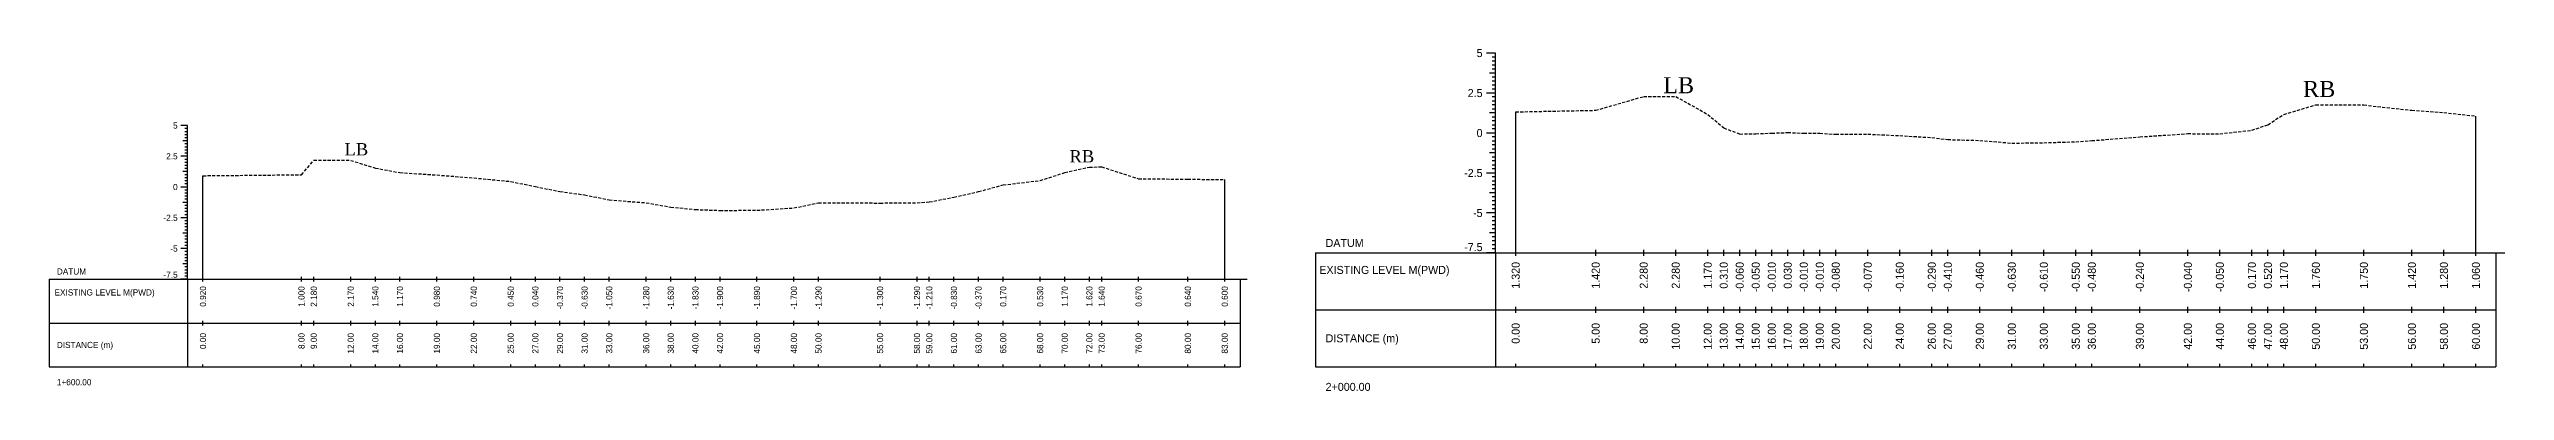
# Model space of a CAD drawing. Header units: inches. Extents: x 2527 to 3799, y -2520 to -1051.
# Drawn here: x 3584.5 to 3784, y -1117.6 to -1089.8 of the extents above; entities that cross this region are included whole.
import ezdxf
from ezdxf.enums import TextEntityAlignment as Align

# ---------------------------------------------------------------- set-up
doc = ezdxf.new("R2010")
doc.units = ezdxf.units.IN
doc.header["$MEASUREMENT"] = 0
doc.linetypes.add('HIDDEN', pattern=[0.375, 0.25, -0.125])
doc.layers.add('CS_Drawing', color=7, linetype='Continuous')
doc.layers.add('GL', color=3, linetype='HIDDEN')
doc.styles.add('romans', font='romans.shx')

msp = doc.modelspace()

# ---------------------------------------------------------------- linework, layer by layer
at = {"layer": 'CS_Drawing'}
for p, q in [((3701.99, -1090.1), (3701.26, -1090.1)), ((3701.99, -1090.1), (3701.48, -1090.1)), ((3701.99, -1090.1), (3701.7, -1090.1)), ((3701.99, -1090.42), (3701.7, -1090.42)), ((3701.99, -1090.75), (3701.7, -1090.75)), ((3701.99, -1091.07), (3701.7, -1091.07)), ((3701.99, -1106.35), (3701.99, -1090.1)), ((3701.99, -1091.72), (3701.48, -1091.72)), ((3701.99, -1091.4), (3701.7, -1091.4)), ((3701.99, -1091.72), (3701.7, -1091.72)), ((3701.99, -1092.05), (3701.7, -1092.05)), ((3701.99, -1092.37), (3701.7, -1092.37)), ((3701.99, -1092.7), (3701.7, -1092.7)), ((3701.99, -1093.02), (3701.7, -1093.02)), ((3701.99, -1093.35), (3701.26, -1093.35)), ((3701.99, -1093.35), (3701.48, -1093.35)), ((3701.99, -1094.97), (3701.48, -1094.97)), ((3701.99, -1093.35), (3701.7, -1093.35)), ((3701.99, -1093.67), (3701.7, -1093.67)), ((3701.99, -1094), (3701.7, -1094)), ((3701.99, -1094.32), (3701.7, -1094.32)), ((3701.99, -1094.65), (3701.7, -1094.65)), ((3701.99, -1094.97), (3701.7, -1094.97)), ((3703.62, -1106.35), (3703.62, -1094.88)), ((3595.74, -1095.99), (3595.18, -1095.99)), ((3595.74, -1095.99), (3595.35, -1095.99)), ((3595.74, -1095.99), (3595.52, -1095.99)), ((3595.74, -1096.24), (3595.52, -1096.24)), ((3595.74, -1096.49), (3595.52, -1096.49)), ((3595.74, -1096.74), (3595.52, -1096.74)), ((3595.74, -1096.99), (3595.52, -1096.99)), ((3595.74, -1108.49), (3595.74, -1095.99)), ((3701.99, -1096.6), (3701.26, -1096.6)), ((3701.99, -1096.6), (3701.48, -1096.6)), ((3701.99, -1095.3), (3701.7, -1095.3)), ((3701.99, -1095.62), (3701.7, -1095.62)), ((3701.99, -1095.95), (3701.7, -1095.95)), ((3701.99, -1096.27), (3701.7, -1096.27)), ((3701.99, -1096.6), (3701.7, -1096.6)), ((3701.99, -1096.92), (3701.7, -1096.92)), ((3781.62, -1106.35), (3781.62, -1095.22)), ((3595.74, -1098.49), (3595.18, -1098.49)), ((3595.74, -1097.24), (3595.35, -1097.24)), ((3595.74, -1098.49), (3595.35, -1098.49)), ((3595.74, -1097.24), (3595.52, -1097.24)), ((3595.74, -1097.49), (3595.52, -1097.49)), ((3595.74, -1097.74), (3595.52, -1097.74)), ((3595.74, -1097.99), (3595.52, -1097.99)), ((3595.74, -1098.24), (3595.52, -1098.24)), ((3595.74, -1098.49), (3595.52, -1098.49)), ((3595.74, -1098.74), (3595.52, -1098.74)), ((3595.74, -1098.99), (3595.52, -1098.99)), ((3701.99, -1098.22), (3701.48, -1098.22)), ((3701.99, -1097.25), (3701.7, -1097.25)), ((3701.99, -1097.57), (3701.7, -1097.57)), ((3701.99, -1097.9), (3701.7, -1097.9)), ((3701.99, -1098.22), (3701.7, -1098.22)), ((3701.99, -1098.55), (3701.7, -1098.55)), ((3701.99, -1098.87), (3701.7, -1098.87)), ((3595.74, -1100.99), (3595.18, -1100.99)), ((3595.74, -1099.74), (3595.35, -1099.74)), ((3595.74, -1100.99), (3595.35, -1100.99)), ((3595.74, -1099.24), (3595.52, -1099.24)), ((3595.74, -1099.49), (3595.52, -1099.49)), ((3595.74, -1099.74), (3595.52, -1099.74)), ((3595.74, -1099.99), (3595.52, -1099.99)), ((3595.74, -1100.24), (3595.52, -1100.24)), ((3595.74, -1100.49), (3595.52, -1100.49)), ((3595.74, -1100.74), (3595.52, -1100.74)), ((3595.74, -1100.99), (3595.52, -1100.99)), ((3596.99, -1108.49), (3596.99, -1100.07)), ((3679.99, -1108.49), (3679.99, -1100.39)), ((3701.99, -1099.85), (3701.26, -1099.85)), ((3701.99, -1099.85), (3701.48, -1099.85)), ((3701.99, -1099.2), (3701.7, -1099.2)), ((3701.99, -1099.52), (3701.7, -1099.52)), ((3701.99, -1099.85), (3701.7, -1099.85)), ((3701.99, -1100.17), (3701.7, -1100.17)), ((3701.99, -1100.5), (3701.7, -1100.5)), ((3701.99, -1100.82), (3701.7, -1100.82)), ((3595.74, -1102.24), (3595.35, -1102.24)), ((3595.74, -1101.24), (3595.52, -1101.24)), ((3595.74, -1101.49), (3595.52, -1101.49)), ((3595.74, -1101.74), (3595.52, -1101.74)), ((3595.74, -1101.99), (3595.52, -1101.99)), ((3595.74, -1102.24), (3595.52, -1102.24)), ((3595.74, -1102.49), (3595.52, -1102.49)), ((3595.74, -1102.74), (3595.52, -1102.74)), ((3595.74, -1102.99), (3595.52, -1102.99)), ((3701.99, -1103.1), (3701.26, -1103.1)), ((3701.99, -1101.47), (3701.48, -1101.47)), ((3701.99, -1103.1), (3701.48, -1103.1)), ((3701.99, -1101.15), (3701.7, -1101.15)), ((3701.99, -1101.47), (3701.7, -1101.47)), ((3701.99, -1101.8), (3701.7, -1101.8)), ((3701.99, -1102.12), (3701.7, -1102.12)), ((3701.99, -1102.45), (3701.7, -1102.45)), ((3701.99, -1102.77), (3701.7, -1102.77)), ((3701.99, -1103.1), (3701.7, -1103.1)), ((3595.74, -1103.49), (3595.18, -1103.49)), ((3595.74, -1103.49), (3595.35, -1103.49)), ((3595.74, -1104.74), (3595.35, -1104.74)), ((3595.74, -1103.24), (3595.52, -1103.24)), ((3595.74, -1103.49), (3595.52, -1103.49)), ((3595.74, -1103.74), (3595.52, -1103.74)), ((3595.74, -1103.99), (3595.52, -1103.99)), ((3595.74, -1104.24), (3595.52, -1104.24)), ((3595.74, -1104.49), (3595.52, -1104.49)), ((3595.74, -1104.74), (3595.52, -1104.74)), ((3595.74, -1104.99), (3595.52, -1104.99)), ((3701.99, -1104.72), (3701.48, -1104.72)), ((3701.99, -1103.42), (3701.7, -1103.42)), ((3701.99, -1103.75), (3701.7, -1103.75)), ((3701.99, -1104.07), (3701.7, -1104.07)), ((3701.99, -1104.4), (3701.7, -1104.4)), ((3701.99, -1104.72), (3701.7, -1104.72)), ((3701.99, -1105.05), (3701.7, -1105.05)), ((3595.74, -1105.99), (3595.18, -1105.99)), ((3595.74, -1105.99), (3595.35, -1105.99)), ((3595.74, -1105.24), (3595.52, -1105.24)), ((3595.74, -1105.49), (3595.52, -1105.49)), ((3595.74, -1105.74), (3595.52, -1105.74)), ((3595.74, -1105.99), (3595.52, -1105.99)), ((3595.74, -1106.24), (3595.52, -1106.24)), ((3595.74, -1106.49), (3595.52, -1106.49)), ((3595.74, -1106.74), (3595.52, -1106.74)), ((3595.74, -1106.99), (3595.52, -1106.99)), ((3687.37, -1106.35), (3701.99, -1106.35)), ((3687.37, -1106.35), (3687.37, -1115.61)), ((3701.99, -1106.35), (3701.26, -1106.35)), ((3701.99, -1106.35), (3701.48, -1106.35)), ((3701.99, -1105.37), (3701.7, -1105.37)), ((3701.99, -1105.7), (3701.7, -1105.7)), ((3701.99, -1106.02), (3701.7, -1106.02)), ((3701.99, -1106.35), (3701.7, -1106.35)), ((3701.99, -1106.35), (3783.24, -1106.35)), ((3701.99, -1106.35), (3701.99, -1115.61)), ((3703.62, -1106.59), (3703.62, -1106.1)), ((3710.12, -1106.59), (3710.12, -1106.1)), ((3714.02, -1106.59), (3714.02, -1106.1)), ((3716.62, -1106.59), (3716.62, -1106.1)), ((3719.22, -1106.59), (3719.22, -1106.1)), ((3720.52, -1106.59), (3720.52, -1106.1)), ((3721.82, -1106.59), (3721.82, -1106.1)), ((3723.12, -1106.59), (3723.12, -1106.1)), ((3724.42, -1106.59), (3724.42, -1106.1)), ((3725.72, -1106.59), (3725.72, -1106.1)), ((3727.02, -1106.59), (3727.02, -1106.1)), ((3728.32, -1106.59), (3728.32, -1106.1)), ((3729.62, -1106.59), (3729.62, -1106.1)), ((3732.22, -1106.59), (3732.22, -1106.1)), ((3734.82, -1106.59), (3734.82, -1106.1)), ((3737.42, -1106.59), (3737.42, -1106.1)), ((3738.72, -1106.59), (3738.72, -1106.1)), ((3741.32, -1106.59), (3741.32, -1106.1)), ((3743.92, -1106.59), (3743.92, -1106.1)), ((3746.52, -1106.59), (3746.52, -1106.1)), ((3749.12, -1106.59), (3749.12, -1106.1)), ((3750.42, -1106.59), (3750.42, -1106.1)), ((3754.32, -1106.59), (3754.32, -1106.1)), ((3758.22, -1106.59), (3758.22, -1106.1)), ((3760.82, -1106.59), (3760.82, -1106.1)), ((3763.42, -1106.59), (3763.42, -1106.1)), ((3764.72, -1106.59), (3764.72, -1106.1)), ((3766.02, -1106.59), (3766.02, -1106.1)), ((3768.62, -1106.59), (3768.62, -1106.1)), ((3772.52, -1106.59), (3772.52, -1106.1)), ((3776.42, -1106.59), (3776.42, -1106.1)), ((3779.02, -1106.59), (3779.02, -1106.1)), ((3781.62, -1106.59), (3781.62, -1106.1)), ((3783.24, -1106.35), (3783.97, -1106.35)), ((3783.24, -1106.35), (3783.75, -1106.35)), ((3783.24, -1106.35), (3783.53, -1106.35)), ((3783.24, -1106.35), (3783.24, -1115.61)), ((3584.49, -1108.49), (3595.74, -1108.49)), ((3584.49, -1108.49), (3584.49, -1115.61)), ((3595.74, -1108.49), (3595.18, -1108.49)), ((3595.74, -1107.24), (3595.35, -1107.24)), ((3595.74, -1108.49), (3595.35, -1108.49)), ((3595.74, -1107.24), (3595.52, -1107.24)), ((3595.74, -1107.49), (3595.52, -1107.49)), ((3595.74, -1107.74), (3595.52, -1107.74)), ((3595.74, -1107.99), (3595.52, -1107.99)), ((3595.74, -1108.24), (3595.52, -1108.24)), ((3595.74, -1108.49), (3595.52, -1108.49)), ((3595.74, -1108.49), (3681.24, -1108.49)), ((3595.74, -1108.49), (3595.74, -1115.61)), ((3596.99, -1108.67), (3596.99, -1108.3)), ((3604.99, -1108.67), (3604.99, -1108.3)), ((3605.99, -1108.67), (3605.99, -1108.3)), ((3608.99, -1108.67), (3608.99, -1108.3)), ((3610.99, -1108.67), (3610.99, -1108.3)), ((3612.99, -1108.67), (3612.99, -1108.3)), ((3615.99, -1108.67), (3615.99, -1108.3)), ((3618.99, -1108.67), (3618.99, -1108.3)), ((3621.99, -1108.67), (3621.99, -1108.3)), ((3623.99, -1108.67), (3623.99, -1108.3)), ((3625.99, -1108.67), (3625.99, -1108.3)), ((3627.99, -1108.67), (3627.99, -1108.3)), ((3629.99, -1108.67), (3629.99, -1108.3)), ((3632.99, -1108.67), (3632.99, -1108.3)), ((3634.99, -1108.67), (3634.99, -1108.3)), ((3636.99, -1108.67), (3636.99, -1108.3)), ((3638.99, -1108.67), (3638.99, -1108.3)), ((3641.99, -1108.67), (3641.99, -1108.3)), ((3644.99, -1108.67), (3644.99, -1108.3)), ((3646.99, -1108.67), (3646.99, -1108.3)), ((3651.99, -1108.67), (3651.99, -1108.3)), ((3654.99, -1108.67), (3654.99, -1108.3)), ((3655.99, -1108.67), (3655.99, -1108.3)), ((3657.99, -1108.67), (3657.99, -1108.3)), ((3659.99, -1108.67), (3659.99, -1108.3)), ((3661.99, -1108.67), (3661.99, -1108.3)), ((3664.99, -1108.67), (3664.99, -1108.3)), ((3666.99, -1108.67), (3666.99, -1108.3)), ((3668.99, -1108.67), (3668.99, -1108.3)), ((3669.99, -1108.67), (3669.99, -1108.3)), ((3672.99, -1108.67), (3672.99, -1108.3)), ((3676.99, -1108.67), (3676.99, -1108.3)), ((3679.99, -1108.67), (3679.99, -1108.3)), ((3681.24, -1108.49), (3681.8, -1108.49)), ((3681.24, -1108.49), (3681.63, -1108.49)), ((3681.24, -1108.49), (3681.47, -1108.49)), ((3681.24, -1108.49), (3681.24, -1115.61)), ((3687.37, -1110.98), (3701.99, -1110.98)), ((3701.99, -1110.98), (3783.24, -1110.98)), ((3701.99, -1110.98), (3783.24, -1110.98)), ((3703.62, -1111.22), (3703.62, -1110.74)), ((3710.12, -1111.22), (3710.12, -1110.74)), ((3714.02, -1111.22), (3714.02, -1110.74)), ((3716.62, -1111.22), (3716.62, -1110.74)), ((3719.22, -1111.22), (3719.22, -1110.74)), ((3720.52, -1111.22), (3720.52, -1110.74)), ((3721.82, -1111.22), (3721.82, -1110.74)), ((3723.12, -1111.22), (3723.12, -1110.74)), ((3724.42, -1111.22), (3724.42, -1110.74)), ((3725.72, -1111.22), (3725.72, -1110.74)), ((3727.02, -1111.22), (3727.02, -1110.74)), ((3728.32, -1111.22), (3728.32, -1110.74)), ((3729.62, -1111.22), (3729.62, -1110.74)), ((3732.22, -1111.22), (3732.22, -1110.74)), ((3734.82, -1111.22), (3734.82, -1110.74)), ((3737.42, -1111.22), (3737.42, -1110.74)), ((3738.72, -1111.22), (3738.72, -1110.74)), ((3741.32, -1111.22), (3741.32, -1110.74)), ((3743.92, -1111.22), (3743.92, -1110.74)), ((3746.52, -1111.22), (3746.52, -1110.74)), ((3749.12, -1111.22), (3749.12, -1110.74)), ((3750.42, -1111.22), (3750.42, -1110.74)), ((3754.32, -1111.22), (3754.32, -1110.74)), ((3758.22, -1111.22), (3758.22, -1110.74)), ((3760.82, -1111.22), (3760.82, -1110.74)), ((3763.42, -1111.22), (3763.42, -1110.74)), ((3764.72, -1111.22), (3764.72, -1110.74)), ((3766.02, -1111.22), (3766.02, -1110.74)), ((3768.62, -1111.22), (3768.62, -1110.74)), ((3772.52, -1111.22), (3772.52, -1110.74)), ((3776.42, -1111.22), (3776.42, -1110.74)), ((3779.02, -1111.22), (3779.02, -1110.74)), ((3781.62, -1111.22), (3781.62, -1110.74)), ((3584.49, -1112.05), (3595.74, -1112.05)), ((3595.74, -1112.05), (3681.24, -1112.05)), ((3595.74, -1112.05), (3681.24, -1112.05)), ((3596.99, -1112.24), (3596.99, -1111.86)), ((3604.99, -1112.24), (3604.99, -1111.86)), ((3605.99, -1112.24), (3605.99, -1111.86)), ((3608.99, -1112.24), (3608.99, -1111.86)), ((3610.99, -1112.24), (3610.99, -1111.86)), ((3612.99, -1112.24), (3612.99, -1111.86)), ((3615.99, -1112.24), (3615.99, -1111.86)), ((3618.99, -1112.24), (3618.99, -1111.86)), ((3621.99, -1112.24), (3621.99, -1111.86)), ((3623.99, -1112.24), (3623.99, -1111.86)), ((3625.99, -1112.24), (3625.99, -1111.86)), ((3627.99, -1112.24), (3627.99, -1111.86)), ((3629.99, -1112.24), (3629.99, -1111.86)), ((3632.99, -1112.24), (3632.99, -1111.86)), ((3634.99, -1112.24), (3634.99, -1111.86)), ((3636.99, -1112.24), (3636.99, -1111.86)), ((3638.99, -1112.24), (3638.99, -1111.86)), ((3641.99, -1112.24), (3641.99, -1111.86)), ((3644.99, -1112.24), (3644.99, -1111.86)), ((3646.99, -1112.24), (3646.99, -1111.86)), ((3651.99, -1112.24), (3651.99, -1111.86)), ((3654.99, -1112.24), (3654.99, -1111.86)), ((3655.99, -1112.24), (3655.99, -1111.86)), ((3657.99, -1112.24), (3657.99, -1111.86)), ((3659.99, -1112.24), (3659.99, -1111.86)), ((3661.99, -1112.24), (3661.99, -1111.86)), ((3664.99, -1112.24), (3664.99, -1111.86)), ((3666.99, -1112.24), (3666.99, -1111.86)), ((3668.99, -1112.24), (3668.99, -1111.86)), ((3669.99, -1112.24), (3669.99, -1111.86)), ((3672.99, -1112.24), (3672.99, -1111.86)), ((3676.99, -1112.24), (3676.99, -1111.86)), ((3679.99, -1112.24), (3679.99, -1111.86)), ((3584.49, -1115.61), (3595.74, -1115.61)), ((3595.74, -1115.61), (3681.24, -1115.61)), ((3596.99, -1115.61), (3596.99, -1115.42)), ((3604.99, -1115.61), (3604.99, -1115.42)), ((3605.99, -1115.61), (3605.99, -1115.42)), ((3608.99, -1115.61), (3608.99, -1115.42)), ((3610.99, -1115.61), (3610.99, -1115.42)), ((3612.99, -1115.61), (3612.99, -1115.42)), ((3615.99, -1115.61), (3615.99, -1115.42)), ((3618.99, -1115.61), (3618.99, -1115.42)), ((3621.99, -1115.61), (3621.99, -1115.42)), ((3623.99, -1115.61), (3623.99, -1115.42)), ((3625.99, -1115.61), (3625.99, -1115.42)), ((3627.99, -1115.61), (3627.99, -1115.42)), ((3629.99, -1115.61), (3629.99, -1115.42)), ((3632.99, -1115.61), (3632.99, -1115.42)), ((3634.99, -1115.61), (3634.99, -1115.42)), ((3636.99, -1115.61), (3636.99, -1115.42)), ((3638.99, -1115.61), (3638.99, -1115.42)), ((3641.99, -1115.61), (3641.99, -1115.42)), ((3644.99, -1115.61), (3644.99, -1115.42)), ((3646.99, -1115.61), (3646.99, -1115.42)), ((3651.99, -1115.61), (3651.99, -1115.42)), ((3654.99, -1115.61), (3654.99, -1115.42)), ((3655.99, -1115.61), (3655.99, -1115.42)), ((3657.99, -1115.61), (3657.99, -1115.42)), ((3659.99, -1115.61), (3659.99, -1115.42)), ((3661.99, -1115.61), (3661.99, -1115.42)), ((3664.99, -1115.61), (3664.99, -1115.42)), ((3666.99, -1115.61), (3666.99, -1115.42)), ((3668.99, -1115.61), (3668.99, -1115.42)), ((3669.99, -1115.61), (3669.99, -1115.42)), ((3672.99, -1115.61), (3672.99, -1115.42)), ((3676.99, -1115.61), (3676.99, -1115.42)), ((3679.99, -1115.61), (3679.99, -1115.42)), ((3687.37, -1115.61), (3701.99, -1115.61)), ((3701.99, -1115.61), (3783.24, -1115.61)), ((3703.62, -1115.61), (3703.62, -1115.37)), ((3710.12, -1115.61), (3710.12, -1115.37)), ((3714.02, -1115.61), (3714.02, -1115.37)), ((3716.62, -1115.61), (3716.62, -1115.37)), ((3719.22, -1115.61), (3719.22, -1115.37)), ((3720.52, -1115.61), (3720.52, -1115.37)), ((3721.82, -1115.61), (3721.82, -1115.37)), ((3723.12, -1115.61), (3723.12, -1115.37)), ((3724.42, -1115.61), (3724.42, -1115.37)), ((3725.72, -1115.61), (3725.72, -1115.37)), ((3727.02, -1115.61), (3727.02, -1115.37)), ((3728.32, -1115.61), (3728.32, -1115.37)), ((3729.62, -1115.61), (3729.62, -1115.37)), ((3732.22, -1115.61), (3732.22, -1115.37)), ((3734.82, -1115.61), (3734.82, -1115.37)), ((3737.42, -1115.61), (3737.42, -1115.37)), ((3738.72, -1115.61), (3738.72, -1115.37)), ((3741.32, -1115.61), (3741.32, -1115.37)), ((3743.92, -1115.61), (3743.92, -1115.37)), ((3746.52, -1115.61), (3746.52, -1115.37)), ((3749.12, -1115.61), (3749.12, -1115.37)), ((3750.42, -1115.61), (3750.42, -1115.37)), ((3754.32, -1115.61), (3754.32, -1115.37)), ((3758.22, -1115.61), (3758.22, -1115.37)), ((3760.82, -1115.61), (3760.82, -1115.37)), ((3763.42, -1115.61), (3763.42, -1115.37)), ((3764.72, -1115.61), (3764.72, -1115.37)), ((3766.02, -1115.61), (3766.02, -1115.37)), ((3768.62, -1115.61), (3768.62, -1115.37)), ((3772.52, -1115.61), (3772.52, -1115.37)), ((3776.42, -1115.61), (3776.42, -1115.37)), ((3779.02, -1115.61), (3779.02, -1115.37)), ((3781.62, -1115.61), (3781.62, -1115.37))]:
    msp.add_line(p, q, dxfattribs=at)
at = {"layer": 'GL'}
for points in [[(3703.62, -1094.88), (3710.12, -1094.75), (3714.02, -1093.63), (3716.62, -1093.63), (3719.22, -1095.08), (3720.52, -1096.19), (3721.82, -1096.68), (3723.12, -1096.66), (3724.42, -1096.61), (3725.72, -1096.56), (3727.02, -1096.61), (3728.32, -1096.61), (3729.62, -1096.7), (3732.22, -1096.69), (3734.82, -1096.81), (3737.42, -1096.97), (3738.72, -1097.13), (3741.32, -1097.2), (3743.92, -1097.42), (3746.52, -1097.39), (3749.12, -1097.31), (3750.42, -1097.22), (3754.32, -1096.91), (3758.22, -1096.65), (3760.82, -1096.66), (3763.42, -1096.38), (3764.72, -1095.92), (3766.02, -1095.08), (3768.62, -1094.31), (3772.52, -1094.32), (3776.42, -1094.75), (3779.02, -1094.93), (3781.62, -1095.22)], [(3596.99, -1100.07), (3604.99, -1099.99), (3605.99, -1098.81), (3608.99, -1098.82), (3610.99, -1099.45), (3612.99, -1099.82), (3615.99, -1100.01), (3618.99, -1100.25), (3621.99, -1100.54), (3623.99, -1100.95), (3625.99, -1101.36), (3627.99, -1101.62), (3629.99, -1102.04), (3632.99, -1102.27), (3634.99, -1102.62), (3636.99, -1102.82), (3638.99, -1102.89), (3641.99, -1102.88), (3644.99, -1102.69), (3646.99, -1102.28), (3651.99, -1102.29), (3654.99, -1102.28), (3655.99, -1102.2), (3657.99, -1101.82), (3659.99, -1101.36), (3661.99, -1100.82), (3664.99, -1100.46), (3666.99, -1099.82), (3668.99, -1099.37), (3669.99, -1099.35), (3672.99, -1100.32), (3676.99, -1100.35), (3679.99, -1100.39)]]:
    msp.add_lwpolyline(points, dxfattribs=at)

# ---------------------------------------------------------------- texts
at = {"attachment_point": 1, "style": 'romans'}
for s, insert, char_height, width in [('{\\fTimes New Roman|b0|i0|c0|p18;LB}', (3715.6, -1092.06), 1.3, 114.1038), ('{\\fTimes New Roman|b0|i0|c0|p18;RB}', (3767.58, -1092.37), 1.3, 114.1038), ('{\\fTimes New Roman|b0|i0|c0|p18;LB}', (3608.48, -1097.42), 1, 87.7722), ('{\\fTimes New Roman|b0|i0|c0|p18;RB}', (3667.37, -1097.99), 1, 87.7722)]:
    msp.add_mtext(s, dxfattribs=dict(at, insert=insert, char_height=char_height, width=width))
at = {"layer": 'CS_Drawing'}
for s, height, p in [('5', 0.65, (3700.93, -1090.1)), ('2.5', 0.65, (3700.93, -1093.35)), ('5', 0.5, (3594.93, -1095.99)), ('0', 0.65, (3700.93, -1096.6)), ('2.5', 0.5, (3594.93, -1098.49)), ('0', 0.5, (3594.93, -1100.99)), ('-2.5', 0.65, (3700.93, -1099.85)), ('-5', 0.65, (3700.93, -1103.1)), ('-2.5', 0.5, (3594.93, -1103.49)), ('-5', 0.5, (3594.93, -1105.99))]:
    msp.add_text(s, height=height, dxfattribs=at).set_placement(p, align=Align.MIDDLE_RIGHT)
for s, height, p in [('DATUM', 0.65, (3688.18, -1105.54)), ('DATUM', 0.5, (3585.12, -1107.86)), ('EXISTING LEVEL M(PWD)', 0.65, (3687.67, -1107.73)), ('EXISTING LEVEL M(PWD)', 0.5, (3584.93, -1109.56)), ('DISTANCE (m)', 0.65, (3688.18, -1113.29)), ('DISTANCE (m)', 0.5, (3585.12, -1113.83)), ('1+600.00', 0.5, (3585.12, -1116.86)), ('2+000.00', 0.65, (3688.18, -1117.24))]:
    msp.add_text(s, height=height, dxfattribs=at).set_placement(p, align=Align.MIDDLE_LEFT)
for height, p in [(0.65, (3700.93, -1106.2)), (0.5, (3594.93, -1108.37))]:
    msp.add_text('-7.5', height=height, dxfattribs=at).set_placement(p, align=Align.RIGHT)
for s, height, p in [('1.320', 0.65, (3703.62, -1107.08)), ('1.420', 0.65, (3710.12, -1107.08)), ('2.280', 0.65, (3714.02, -1107.08)), ('2.280', 0.65, (3716.62, -1107.08)), ('1.170', 0.65, (3719.22, -1107.08)), ('0.310', 0.65, (3720.52, -1107.08)), ('-0.060', 0.65, (3721.82, -1107.08)), ('-0.050', 0.65, (3723.12, -1107.08)), ('-0.010', 0.65, (3724.42, -1107.08)), ('0.030', 0.65, (3725.72, -1107.08)), ('-0.010', 0.65, (3727.02, -1107.08)), ('-0.010', 0.65, (3728.32, -1107.08)), ('-0.080', 0.65, (3729.62, -1107.08)), ('-0.070', 0.65, (3732.22, -1107.08)), ('-0.160', 0.65, (3734.82, -1107.08)), ('-0.290', 0.65, (3737.42, -1107.08)), ('-0.410', 0.65, (3738.72, -1107.08)), ('-0.460', 0.65, (3741.32, -1107.08)), ('-0.630', 0.65, (3743.92, -1107.08)), ('-0.610', 0.65, (3746.52, -1107.08)), ('-0.550', 0.65, (3749.12, -1107.08)), ('-0.480', 0.65, (3750.42, -1107.08)), ('-0.240', 0.65, (3754.32, -1107.08)), ('-0.040', 0.65, (3758.22, -1107.08)), ('-0.050', 0.65, (3760.82, -1107.08)), ('0.170', 0.65, (3763.42, -1107.08)), ('0.520', 0.65, (3764.72, -1107.08)), ('1.170', 0.65, (3766.02, -1107.08)), ('1.760', 0.65, (3768.62, -1107.08)), ('1.750', 0.65, (3772.52, -1107.08)), ('1.420', 0.65, (3776.42, -1107.08)), ('1.280', 0.65, (3779.02, -1107.08)), ('1.060', 0.65, (3781.62, -1107.08)), ('0.920', 0.5, (3596.99, -1109.05)), ('1.000', 0.5, (3604.99, -1109.05)), ('2.180', 0.5, (3605.99, -1109.05)), ('2.170', 0.5, (3608.99, -1109.05)), ('1.540', 0.5, (3610.99, -1109.05)), ('1.170', 0.5, (3612.99, -1109.05)), ('0.980', 0.5, (3615.99, -1109.05)), ('0.740', 0.5, (3618.99, -1109.05)), ('0.450', 0.5, (3621.99, -1109.05)), ('0.040', 0.5, (3623.99, -1109.05)), ('-0.370', 0.5, (3625.99, -1109.05)), ('-0.630', 0.5, (3627.99, -1109.05)), ('-1.050', 0.5, (3629.99, -1109.05)), ('-1.280', 0.5, (3632.99, -1109.05)), ('-1.630', 0.5, (3634.99, -1109.05)), ('-1.830', 0.5, (3636.99, -1109.05)), ('-1.900', 0.5, (3638.99, -1109.05)), ('-1.890', 0.5, (3641.99, -1109.05)), ('-1.700', 0.5, (3644.99, -1109.05)), ('-1.290', 0.5, (3646.99, -1109.05)), ('-1.300', 0.5, (3651.99, -1109.05)), ('-1.290', 0.5, (3654.99, -1109.05)), ('-1.210', 0.5, (3655.99, -1109.05)), ('-0.830', 0.5, (3657.99, -1109.05)), ('-0.370', 0.5, (3659.99, -1109.05)), ('0.170', 0.5, (3661.99, -1109.05)), ('0.530', 0.5, (3664.99, -1109.05)), ('1.170', 0.5, (3666.99, -1109.05)), ('1.620', 0.5, (3668.99, -1109.05)), ('1.640', 0.5, (3669.99, -1109.05)), ('0.670', 0.5, (3672.99, -1109.05)), ('0.640', 0.5, (3676.99, -1109.05)), ('0.600', 0.5, (3679.99, -1109.05)), ('0.00', 0.5, (3596.99, -1112.86)), ('8.00', 0.5, (3604.99, -1112.86)), ('9.00', 0.5, (3605.99, -1112.86)), ('12.00', 0.5, (3608.99, -1112.86)), ('14.00', 0.5, (3610.99, -1112.86)), ('16.00', 0.5, (3612.99, -1112.86)), ('19.00', 0.5, (3615.99, -1112.86)), ('22.00', 0.5, (3618.99, -1112.86)), ('25.00', 0.5, (3621.99, -1112.86)), ('27.00', 0.5, (3623.99, -1112.86)), ('29.00', 0.5, (3625.99, -1112.86)), ('31.00', 0.5, (3627.99, -1112.86)), ('33.00', 0.5, (3629.99, -1112.86)), ('36.00', 0.5, (3632.99, -1112.86)), ('38.00', 0.5, (3634.99, -1112.86)), ('40.00', 0.5, (3636.99, -1112.86)), ('42.00', 0.5, (3638.99, -1112.86)), ('45.00', 0.5, (3641.99, -1112.86)), ('48.00', 0.5, (3644.99, -1112.86)), ('50.00', 0.5, (3646.99, -1112.86)), ('55.00', 0.5, (3651.99, -1112.86)), ('58.00', 0.5, (3654.99, -1112.86)), ('59.00', 0.5, (3655.99, -1112.86)), ('61.00', 0.5, (3657.99, -1112.86)), ('63.00', 0.5, (3659.99, -1112.86)), ('65.00', 0.5, (3661.99, -1112.86)), ('68.00', 0.5, (3664.99, -1112.86)), ('70.00', 0.5, (3666.99, -1112.86)), ('72.00', 0.5, (3668.99, -1112.86)), ('73.00', 0.5, (3669.99, -1112.86)), ('76.00', 0.5, (3672.99, -1112.86)), ('80.00', 0.5, (3676.99, -1112.86)), ('83.00', 0.5, (3679.99, -1112.86)), ('0.00', 0.65, (3703.62, -1112.04)), ('5.00', 0.65, (3710.12, -1112.04)), ('8.00', 0.65, (3714.02, -1112.04)), ('10.00', 0.65, (3716.62, -1112.04)), ('12.00', 0.65, (3719.22, -1112.04)), ('13.00', 0.65, (3720.52, -1112.04)), ('14.00', 0.65, (3721.82, -1112.04)), ('15.00', 0.65, (3723.12, -1112.04)), ('16.00', 0.65, (3724.42, -1112.04)), ('17.00', 0.65, (3725.72, -1112.04)), ('18.00', 0.65, (3727.02, -1112.04)), ('19.00', 0.65, (3728.32, -1112.04)), ('20.00', 0.65, (3729.62, -1112.04)), ('22.00', 0.65, (3732.22, -1112.04)), ('24.00', 0.65, (3734.82, -1112.04)), ('26.00', 0.65, (3737.42, -1112.04)), ('27.00', 0.65, (3738.72, -1112.04)), ('29.00', 0.65, (3741.32, -1112.04)), ('31.00', 0.65, (3743.92, -1112.04)), ('33.00', 0.65, (3746.52, -1112.04)), ('35.00', 0.65, (3749.12, -1112.04)), ('36.00', 0.65, (3750.42, -1112.04)), ('39.00', 0.65, (3754.32, -1112.04)), ('42.00', 0.65, (3758.22, -1112.04)), ('44.00', 0.65, (3760.82, -1112.04)), ('46.00', 0.65, (3763.42, -1112.04)), ('47.00', 0.65, (3764.72, -1112.04)), ('48.00', 0.65, (3766.02, -1112.04)), ('50.00', 0.65, (3768.62, -1112.04)), ('53.00', 0.65, (3772.52, -1112.04)), ('56.00', 0.65, (3776.42, -1112.04)), ('58.00', 0.65, (3779.02, -1112.04)), ('60.00', 0.65, (3781.62, -1112.04))]:
    msp.add_text(s, height=height, rotation=90, dxfattribs=at).set_placement(p, align=Align.MIDDLE_RIGHT)

doc.saveas('drawing.dxf')
